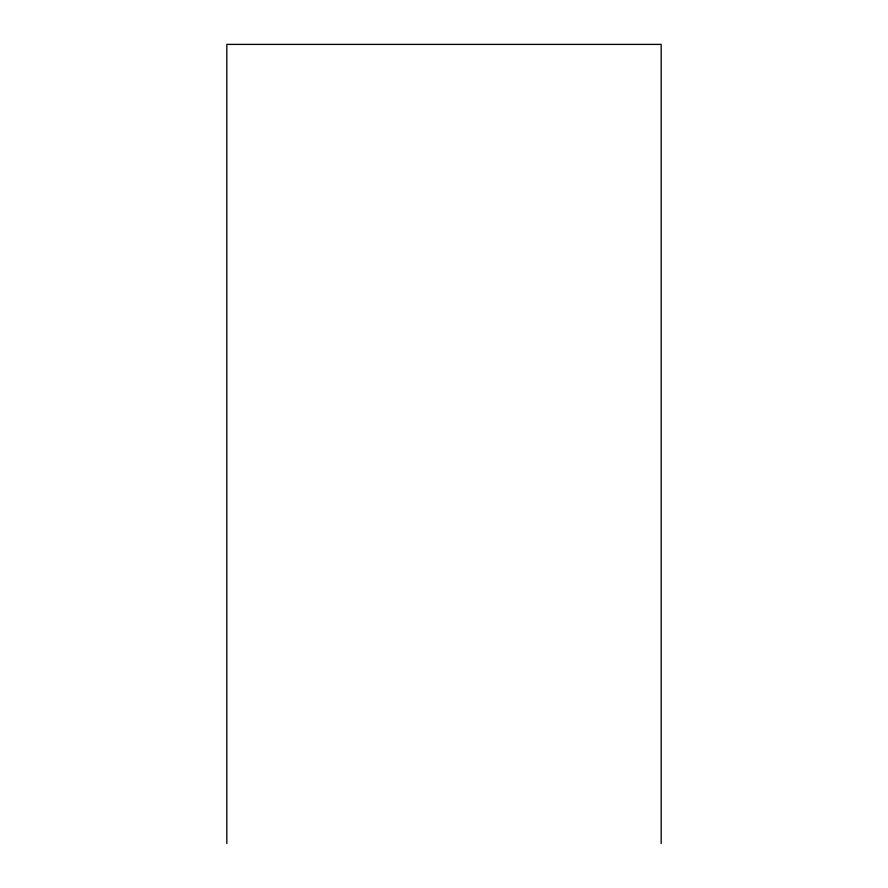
<?xml version="1.0" encoding="UTF-8"?>
<svg xmlns="http://www.w3.org/2000/svg" width="888" height="888" viewBox="0 0 888 888"><rect width="100%" height="100%" fill="white"/><g stroke="black" fill="none" stroke-linecap="round" stroke-linejoin="round"><path stroke-width="1.33" d="M661.183 843.6L661.183 44.4L226.817 44.4L226.817 843.6"/></g></svg>
